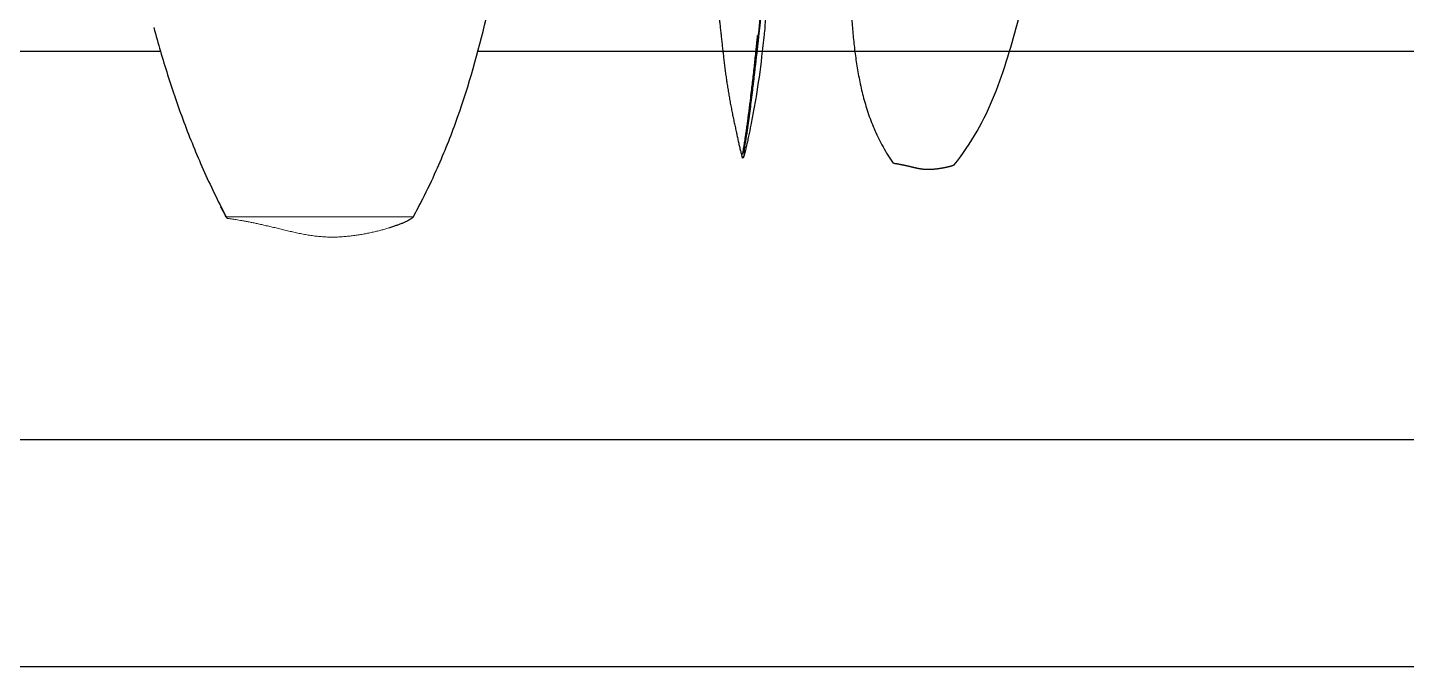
# Model space of a CAD drawing. Header units: inches. Extents: x 5516 to 5996, y -2506 to -2249.
# Drawn here: x 5571.5 to 5607.94, y -2505.7 to -2488.8 of the extents above; entities that cross this region are included whole.
import ezdxf

# ---------------------------------------------------------------- set-up
doc = ezdxf.new("R2010")
doc.units = ezdxf.units.IN
doc.header["$LTSCALE"] = 12
doc.header["$MEASUREMENT"] = 0
doc.layers.add('Make2D$DEFPOINTS', color=4, linetype='Continuous', true_color=0x00ffff)
doc.layers.add('Make2D$Visible$Curves', color=18, linetype='Continuous', true_color=0x000000)
doc.layers.add('Make2D$Visible$Tangents', color=251, linetype='Continuous', lineweight=13, true_color=0x696969)

msp = doc.modelspace()

# ---------------------------------------------------------------- linework, layer by layer
at = {"layer": 'Make2D$DEFPOINTS'}
for points in [[(5650.29201, -2505.6956), (5650.29201, -2403.6956), (5518.29201, -2403.6956), (5518.29201, -2505.6956)], [(5644.29201, -2499.6956), (5644.29201, -2409.6956), (5524.29201, -2409.6956), (5524.29201, -2499.6956)]]:
    msp.add_lwpolyline(points, close=True, dxfattribs=at)
for points in [[(5575.02031, -2489.43383), (5516.06112, -2489.43383)], [(5996.06112, -2489.43383), (5583.40191, -2489.43383)]]:
    msp.add_open_spline(points, degree=1, dxfattribs=at)
at = {"layer": 'Make2D$Visible$Curves'}
for points, degree, knots in [([(5581.94576, -2493.33248), (5582.07116, -2493.08519), (5582.19021, -2492.83636), (5582.48803, -2492.17273), (5582.65675, -2491.75257), (5583.1185, -2490.47911), (5583.36717, -2489.6119), (5583.79226, -2487.86282), (5583.97194, -2486.98268), (5584.29203, -2485.23408), (5584.42909, -2484.36516), (5584.66458, -2482.6195), (5584.76368, -2481.7404), (5584.85921, -2480.75191), (5584.8686, -2480.65302), (5584.87783, -2480.55401)], 3, [0.52187694, 0.52187694, 0.52187694, 0.52187694, 1.3440284, 1.3440284, 2.6880568, 2.6880568, 5.3761136, 5.3761136, 8.06417041, 8.06417041, 10.75222721, 10.75222721, 13.44028401, 13.44028401, 13.73866802, 13.73866802, 13.73866802, 13.73866802]), ([(5590.45676, -2491.91107), (5590.47618, -2491.78909), (5590.51785, -2491.51302), (5590.58262, -2491.04057), (5590.64277, -2490.54612), (5590.69883, -2490.0692), (5590.75045, -2489.61595), (5590.79777, -2489.18736), (5590.84123, -2488.78369), (5590.88102, -2488.40461), (5590.91741, -2488.05032), (5590.95058, -2487.72097), (5590.98081, -2487.41603), (5591.0085, -2487.13449), (5591.03414, -2486.87486), (5591.05829, -2486.6354), (5591.08165, -2486.41439), (5591.10468, -2486.21063), (5591.12726, -2486.02342), (5591.1495, -2485.85208), (5591.17101, -2485.6957), (5591.19181, -2485.55339), (5591.21188, -2485.42419), (5591.23118, -2485.30714), (5591.24981, -2485.20127), (5591.26783, -2485.10559), (5591.28538, -2485.01916), (5591.30239, -2484.94095), (5591.31915, -2484.87), (5591.33565, -2484.80557), (5591.35206, -2484.74706), (5591.36817, -2484.69381), (5591.3843, -2484.64531), (5591.40054, -2484.60103), (5591.41696, -2484.56051), (5591.43373, -2484.52333), (5591.45077, -2484.48921), (5591.46805, -2484.45784), (5591.48559, -2484.42897), (5591.50342, -2484.40239), (5591.5216, -2484.37787), (5591.54014, -2484.35536), (5591.55894, -2484.33508), (5591.57793, -2484.31728), (5591.59682, -2484.30211), (5591.61506, -2484.28952), (5591.63214, -2484.27956), (5591.64702, -2484.27238), (5591.65541, -2484.26972), (5591.65923, -2484.2686)], 3, [-299.49198369, -299.49198369, -299.49198369, -299.49198369, -283.87330814, -266.30432247, -250.55151105, -236.38834997, -223.59884029, -211.96891935, -201.29030986, -191.44192207, -182.35657386, -173.96503157, -166.19634535, -158.97903316, -152.24173916, -145.91396233, -139.92979767, -134.24965671, -128.8476276, -123.69658889, -118.76883251, -114.03772981, -109.4780112, -105.06602827, -100.77987205, -96.59956625, -92.50709399, -88.48614038, -84.52238155, -80.60543724, -76.72702626, -72.88001047, -69.05807693, -65.25583021, -61.46865731, -57.69274952, -53.92552483, -50.1646094, -46.40764429, -42.65209511, -38.89484537, -35.13299136, -31.36307943, -27.58211485, -23.7884894, -19.98277036, -16.16598767, -12.34128047, -9.04887002, -9.04887002, -9.04887002, -9.04887002]), ([(5595.99086, -2492.43032), (5596.21235, -2492.14969), (5596.41434, -2491.8538), (5596.77073, -2491.23406), (5596.92266, -2490.91241), (5597.18663, -2490.25456), (5597.30019, -2489.91833), (5597.51091, -2489.23937), (5597.60675, -2488.89643), (5598.06575, -2487.17773), (5598.37014, -2485.78701), (5598.67998, -2484.39809)], 3, [0, 0, 0, 0, 27.12384554, 27.12384554, 54.24769108, 54.24769108, 81.37153662, 81.37153662, 108.49538216, 108.49538216, 216.99076432, 216.99076432, 216.99076432, 216.99076432]), ([(5591.44842, -2484.52279), (5591.44451, -2484.53094), (5591.43494, -2484.55164), (5591.41991, -2484.58712), (5591.40331, -2484.63055), (5591.38681, -2484.67825), (5591.3703, -2484.73072), (5591.35369, -2484.78854), (5591.3369, -2484.8523), (5591.31986, -2484.92261), (5591.30251, -2485.00021), (5591.28474, -2485.08611), (5591.26645, -2485.18129), (5591.24753, -2485.28672), (5591.22791, -2485.40339), (5591.20755, -2485.53226), (5591.18642, -2485.67432), (5591.16455, -2485.83052), (5591.14197, -2486.00177), (5591.11878, -2486.18894), (5591.09506, -2486.39275), (5591.07099, -2486.61393), (5591.04612, -2486.85366), (5591.01974, -2487.11371), (5590.99128, -2487.39584), (5590.96025, -2487.70152), (5590.92626, -2488.03183), (5590.88901, -2488.38727), (5590.84832, -2488.76771), (5590.80395, -2489.17294), (5590.75572, -2489.60332), (5590.70317, -2490.05858), (5590.64612, -2490.53774), (5590.58494, -2491.03459), (5590.50845, -2491.58592), (5590.45675, -2491.91631), (5590.42723, -2492.08953)], 3, [0, 0, 0, 0, 2.5893005, 6.3840075, 10.19458094, 14.02550091, 17.88205428, 21.77039738, 25.69767112, 29.67212809, 33.70413683, 37.80802163, 42.00011409, 46.29846493, 50.72310255, 55.29596952, 60.04078935, 64.98288388, 70.14895802, 75.56682488, 81.26367039, 87.26546505, 93.61191855, 100.36913737, 107.60783788, 115.39957282, 123.81601176, 132.92831505, 142.80592178, 153.51621336, 165.18063881, 178.00809336, 192.21327475, 208.01282279, 225.63393343, 249.21990846, 249.21990846, 249.21990846, 249.21990846]), ([(5590.42902, -2492.0899), (5590.45874, -2491.91755), (5590.51089, -2491.58882), (5590.58837, -2491.04008), (5590.65036, -2490.54569), (5590.70815, -2490.06888), (5590.76138, -2489.61579), (5590.81023, -2489.18739), (5590.85515, -2488.78395), (5590.89631, -2488.40512), (5590.93402, -2488.0511), (5590.96845, -2487.72204), (5590.99987, -2487.41742), (5591.0287, -2487.13619), (5591.05541, -2486.87689), (5591.08059, -2486.63778), (5591.10494, -2486.41712), (5591.12892, -2486.21373), (5591.15234, -2486.02689), (5591.17502, -2485.85587), (5591.19698, -2485.69983), (5591.21817, -2485.55785), (5591.23856, -2485.42899), (5591.25823, -2485.3123), (5591.27717, -2485.20678), (5591.29546, -2485.11148), (5591.31323, -2485.02542), (5591.33049, -2484.94762), (5591.34744, -2484.87708), (5591.36414, -2484.81308), (5591.38058, -2484.755), (5591.39711, -2484.7023), (5591.4136, -2484.65437), (5591.43017, -2484.61071), (5591.44513, -2484.575), (5591.45467, -2484.55419), (5591.45857, -2484.54598)], 3, [0, 0, 0, 0, 23.50449074, 41.06472436, 56.80968848, 70.96579413, 83.74893268, 95.37306014, 106.04635005, 115.88983184, 124.97065415, 133.35801617, 141.12283239, 148.33652481, 155.07039894, 161.39492685, 167.37598666, 173.05315083, 178.45230017, 183.60052667, 188.52554736, 193.2539749, 197.81104362, 202.22039511, 206.50389611, 210.68150582, 214.77121261, 218.78929166, 222.75001776, 226.66372364, 230.53863339, 234.38186323, 238.19954822, 241.99695697, 245.77855411, 248.35868033, 248.35868033, 248.35868033, 248.35868033]), ([(5591.39165, -2485.20447), (5591.38886, -2485.21805), (5591.38704, -2485.22715), (5591.38642, -2485.23036), (5591.38559, -2485.23469), (5591.38182, -2485.25485), (5591.37617, -2485.28678), (5591.36505, -2485.34959), (5591.35481, -2485.41067), (5591.3455, -2485.46976), (5591.33641, -2485.5274), (5591.3273, -2485.58893), (5591.31897, -2485.649), (5591.31538, -2485.67485), (5591.31196, -2485.69991), (5591.30872, -2485.72413), (5591.30313, -2485.76595), (5591.29826, -2485.80387), (5591.2939, -2485.8398), (5591.28961, -2485.87503), (5591.27896, -2485.96518), (5591.27172, -2486.02323), (5591.26537, -2486.07415), (5591.25121, -2486.18235), (5591.24669, -2486.21726), (5591.2384, -2486.2813), (5591.22753, -2486.37112), (5591.21615, -2486.46611), (5591.19405, -2486.65049), (5591.17159, -2486.84883), (5591.14935, -2487.05374), (5591.13193, -2487.21431), (5591.10827, -2487.43966), (5591.09376, -2487.59495), (5591.07471, -2487.79888), (5591.05606, -2488.0101), (5591.03728, -2488.21872), (5591.01641, -2488.4507), (5590.99508, -2488.68116), (5590.97264, -2488.90574), (5590.97034, -2488.92869), (5590.96768, -2488.9552), (5590.96462, -2488.98522), (5590.94445, -2489.18321), (5590.92324, -2489.37748), (5590.90073, -2489.56761), (5590.85701, -2489.93703), (5590.80869, -2490.29016), (5590.75319, -2490.62801), (5590.73274, -2490.75255), (5590.71168, -2490.87367), (5590.68953, -2490.99487), (5590.66521, -2491.12787), (5590.64177, -2491.24944), (5590.61555, -2491.38066), (5590.59505, -2491.48327), (5590.57527, -2491.58019), (5590.55528, -2491.6749), (5590.54477, -2491.72472), (5590.53434, -2491.7731), (5590.52375, -2491.82099), (5590.51538, -2491.85888), (5590.50646, -2491.89846), (5590.49764, -2491.93684), (5590.49622, -2491.94302), (5590.49489, -2491.94879), (5590.49365, -2491.95415), (5590.48494, -2491.99184), (5590.47589, -2492.03034), (5590.4664, -2492.0693), (5590.45964, -2492.0971), (5590.45138, -2492.13015), (5590.44433, -2492.15649), (5590.44299, -2492.16149), (5590.44163, -2492.16647), (5590.44029, -2492.17132), (5590.43795, -2492.17977), (5590.43556, -2492.18811), (5590.43323, -2492.19585), (5590.4307, -2492.20424), (5590.42811, -2492.21245), (5590.42562, -2492.21958), (5590.4229, -2492.22737), (5590.42275, -2492.22756), (5590.4197, -2492.23551)], 3, [0.06227547, 0.06227547, 0.06227547, 0.06227547, 0.15606561, 0.15606561, 0.15606561, 0.31125165, 0.31125165, 0.31125165, 0.63143224, 0.63143224, 0.63143224, 0.94348314, 0.94348314, 0.94348314, 1.05675881, 1.05675881, 1.05675881, 1.25317938, 1.25317938, 1.25317938, 1.4736335, 1.4736335, 1.4736335, 1.69899869, 1.69899869, 1.69899869, 2.01999948, 2.01999948, 2.01999948, 2.67552677, 2.67552677, 2.67552677, 3.25668187, 3.25668187, 3.25668187, 3.88900175, 3.88900175, 3.88900175, 4.59043562, 4.59043562, 4.59043562, 4.67334834, 4.67334834, 4.67334834, 5.29460788, 5.29460788, 5.29460788, 6.4940715, 6.4940715, 6.4940715, 6.93146346, 6.93146346, 6.93146346, 7.40231862, 7.40231862, 7.40231862, 7.77387033, 7.77387033, 7.77387033, 7.97220625, 7.97220625, 7.97220625, 8.1302602, 8.1302602, 8.1302602, 8.15364294, 8.15364294, 8.15364294, 8.3084582, 8.3084582, 8.3084582, 8.42808524, 8.42808524, 8.42808524, 8.44916218, 8.44916218, 8.44916218, 8.4859768, 8.4859768, 8.4859768, 8.52723831, 8.52723831, 8.52723831, 8.58800422, 8.58800422, 8.58800422, 8.58800422]), ([(5593.19844, -2485.3312), (5593.19787, -2485.40575), (5593.19642, -2485.62203), (5593.1952, -2485.98007), (5593.19655, -2486.40531), (5593.20163, -2486.83064), (5593.21135, -2487.2561), (5593.22638, -2487.6817), (5593.24738, -2488.10745), (5593.2748, -2488.53346), (5593.3099, -2488.95986), (5593.35583, -2489.38662), (5593.41559, -2489.81384), (5593.49209, -2490.24215), (5593.59202, -2490.67148), (5593.72272, -2491.102), (5593.89081, -2491.53305), (5594.10541, -2491.96584), (5594.27921, -2492.24592), (5594.37641, -2492.38805)], 3, [-184.55504498, -184.55504498, -184.55504498, -184.55504498, -178.90255413, -168.15588681, -157.40287839, -146.64049114, -135.86575567, -125.07595897, -114.26800665, -103.4385974, -92.57997329, -81.67520559, -70.70309624, -59.63438027, -48.40871884, -36.93950734, -25.11852272, -12.83835732, 0, 0, 0, 0]), ([(5589.71904, -2487.91797), (5589.72239, -2487.95584), (5589.72991, -2488.0392), (5589.74219, -2488.168), (5589.75556, -2488.30444), (5589.7694, -2488.44102), (5589.78372, -2488.57777), (5589.79756, -2488.71477), (5589.81204, -2488.85204), (5589.82676, -2488.98969), (5589.84194, -2489.1278), (5589.85698, -2489.2663), (5589.87255, -2489.40513), (5589.88858, -2489.54425), (5589.90531, -2489.68362), (5589.92248, -2489.82321), (5589.94048, -2489.96299), (5589.95944, -2490.10293), (5589.97919, -2490.24302), (5590.00087, -2490.38317), (5590.02388, -2490.52339), (5590.04829, -2490.66382), (5590.07397, -2490.8045), (5590.10072, -2490.94453), (5590.12837, -2491.08347), (5590.15668, -2491.22085), (5590.18537, -2491.35624), (5590.21407, -2491.48922), (5590.2424, -2491.61925), (5590.26981, -2491.7463), (5590.29633, -2491.86915), (5590.32254, -2491.98392), (5590.34825, -2492.08858), (5590.3729, -2492.17515), (5590.38408, -2492.24171), (5590.38958, -2492.25105), (5590.39123, -2492.25087)], 3, [60.71894069, 60.71894069, 60.71894069, 60.71894069, 63.85941999, 67.63883078, 71.43328449, 75.24738467, 79.08651569, 82.95697756, 86.86589377, 90.82152856, 94.8342409, 98.91832531, 103.09006324, 107.36743464, 111.77037485, 116.32074795, 121.04215388, 125.95981042, 131.10029166, 136.49124888, 142.15974794, 148.13164757, 154.44645512, 161.16994049, 168.37246022, 176.12522389, 184.49956704, 193.56629409, 203.39449683, 214.05121965, 225.65730413, 238.42060068, 252.55473322, 268.27525799, 285.80823461, 294.8453072, 294.8453072, 294.8453072, 294.8453072]), ([(5590.45917, -2491.78298), (5590.46038, -2491.77533), (5590.4616, -2491.76765), (5590.46281, -2491.75999), (5590.4642, -2491.75114), (5590.4656, -2491.74228), (5590.46698, -2491.73344), (5590.46828, -2491.72513), (5590.46957, -2491.71688), (5590.47086, -2491.70856), (5590.47234, -2491.6991), (5590.47353, -2491.69138), (5590.47505, -2491.68158), (5590.47662, -2491.67136), (5590.4782, -2491.66108), (5590.47977, -2491.65084), (5590.48138, -2491.64031), (5590.483, -2491.62971), (5590.4846, -2491.61915), (5590.48607, -2491.60949), (5590.48752, -2491.59986), (5590.48898, -2491.59012), (5590.49065, -2491.579), (5590.49195, -2491.57033), (5590.49368, -2491.55866), (5590.49552, -2491.54634), (5590.4976, -2491.53221), (5590.49945, -2491.51963), (5590.50165, -2491.50469), (5590.50383, -2491.48971), (5590.506, -2491.47479), (5590.50828, -2491.45901), (5590.51056, -2491.44315), (5590.51284, -2491.42725), (5590.51514, -2491.41109), (5590.51741, -2491.39506), (5590.51969, -2491.37887), (5590.52292, -2491.35592), (5590.52607, -2491.33329), (5590.52937, -2491.30933), (5590.53332, -2491.28071), (5590.53753, -2491.2498), (5590.54149, -2491.22036), (5590.54241, -2491.2135), (5590.54332, -2491.20668), (5590.54423, -2491.1999), (5590.55025, -2491.15487), (5590.55625, -2491.1092), (5590.56221, -2491.06307), (5590.56898, -2491.01077), (5590.57568, -2490.95799), (5590.58241, -2490.90432), (5590.58889, -2490.85266), (5590.59544, -2490.79971), (5590.60192, -2490.74683), (5590.60288, -2490.73898), (5590.60372, -2490.7321), (5590.60444, -2490.72619), (5590.6143, -2490.64553), (5590.62419, -2490.56355), (5590.63419, -2490.47944), (5590.64139, -2490.41885), (5590.64864, -2490.35729), (5590.6559, -2490.29505), (5590.67146, -2490.16159), (5590.68733, -2490.02257), (5590.70298, -2489.88147), (5590.71632, -2489.7613), (5590.72994, -2489.63558), (5590.74316, -2489.51025), (5590.74833, -2489.4612), (5590.75367, -2489.41004), (5590.75882, -2489.35996), (5590.76399, -2489.30972), (5590.76987, -2489.25173), (5590.77501, -2489.19986)], 3, [0.55342256, 0.55342256, 0.55342256, 0.55342256, 0.59095864, 0.59095864, 0.59095864, 0.63459179, 0.63459179, 0.63459179, 0.67596773, 0.67596773, 0.67596773, 0.72009478, 0.72009478, 0.72009478, 0.7691928, 0.7691928, 0.7691928, 0.81943587, 0.81943587, 0.81943587, 0.86594966, 0.86594966, 0.86594966, 0.91556018, 0.91556018, 0.91556018, 0.97510389, 0.97510389, 0.97510389, 1.04212914, 1.04212914, 1.04212914, 1.11235916, 1.11235916, 1.11235916, 1.18324079, 1.18324079, 1.18324079, 1.28149942, 1.28149942, 1.28149942, 1.40305291, 1.40305291, 1.40305291, 1.43062414, 1.43062414, 1.43062414, 1.61249124, 1.61249124, 1.61249124, 1.81830173, 1.81830173, 1.81830173, 2.01748953, 2.01748953, 2.01748953, 2.04322518, 2.04322518, 2.04322518, 2.34390365, 2.34390365, 2.34390365, 2.5610431, 2.5610431, 2.5610431, 3.02851458, 3.02851458, 3.02851458, 3.42821309, 3.42821309, 3.42821309, 3.58515675, 3.58515675, 3.58515675, 3.74880096, 3.74880096, 3.74880096, 3.74880096]), ([(5590.77512, -2489.19876), (5590.77801, -2489.1696), (5590.78106, -2489.13841), (5590.78388, -2489.10907), (5590.78582, -2489.08896), (5590.78802, -2489.06589), (5590.78984, -2489.04647), (5590.79073, -2489.03709), (5590.79239, -2489.01926), (5590.79292, -2489.01355)], 3, [3.749912316, 3.749912316, 3.749912316, 3.749912316, 3.840178084, 3.840178084, 3.840178084, 3.903863578, 3.903863578, 3.903863578, 3.943424661, 3.943424661, 3.943424661, 3.943424661]), ([(5590.73555, -2489.62992), (5590.73177, -2489.66862), (5590.72803, -2489.70646), (5590.72431, -2489.74352), (5590.72004, -2489.78613), (5590.71573, -2489.82834), (5590.71139, -2489.87021), (5590.70647, -2489.91772), (5590.7015, -2489.96471), (5590.6965, -2490.01115), (5590.69355, -2490.03854), (5590.69063, -2490.06536), (5590.68774, -2490.09161), (5590.68761, -2490.09286), (5590.68747, -2490.09412), (5590.68733, -2490.09537)], 3, [4.663859759, 4.663859759, 4.663859759, 4.663859759, 4.794435648, 4.794435648, 4.794435648, 4.940352963, 4.940352963, 4.940352963, 5.102716441, 5.102716441, 5.102716441, 5.195452331, 5.195452331, 5.195452331, 5.199724779, 5.199724779, 5.199724779, 5.199724779]), ([(5590.39852, -2492.15061), (5590.4005, -2492.13934), (5590.40238, -2492.12854), (5590.40417, -2492.11813), (5590.40706, -2492.10132), (5590.40982, -2492.08508), (5590.41247, -2492.06937), (5590.41626, -2492.04692), (5590.42008, -2492.024), (5590.42393, -2492.00074), (5590.42769, -2491.97797), (5590.4315, -2491.95474), (5590.4353, -2491.93144), (5590.43812, -2491.91412), (5590.44086, -2491.89724), (5590.44355, -2491.88055), (5590.44558, -2491.86801), (5590.44751, -2491.85599), (5590.44944, -2491.84399), (5590.45109, -2491.83374), (5590.45252, -2491.82475), (5590.45411, -2491.81481), (5590.45556, -2491.80569), (5590.45701, -2491.79661), (5590.45845, -2491.78752)], 3, [0.004504771, 0.004504771, 0.004504771, 0.004504771, 0.051954852, 0.051954852, 0.051954852, 0.123041324, 0.123041324, 0.123041324, 0.222186011, 0.222186011, 0.222186011, 0.322389579, 0.322389579, 0.322389579, 0.397919983, 0.397919983, 0.397919983, 0.454523479, 0.454523479, 0.454523479, 0.501466719, 0.501466719, 0.501466719, 0.546027434, 0.546027434, 0.546027434, 0.546027434]), ([(5590.43359, -2492.09677), (5590.43542, -2492.10034), (5590.43681, -2492.10524), (5590.43802, -2492.11709), (5590.43813, -2492.124), (5590.43752, -2492.13888), (5590.43679, -2492.14684), (5590.43468, -2492.1628), (5590.4333, -2492.17079), (5590.43011, -2492.18583), (5590.4283, -2492.19287), (5590.42647, -2492.19903)], 3, [1.02291057, 1.02291057, 1.02291057, 1.02291057, 2.04582115, 2.04582115, 3.06873172, 3.06873172, 4.09164229, 4.09164229, 5.11455287, 5.11455287, 6.13746344, 6.13746344, 6.13746344, 6.13746344]), ([(5594.40818, -2492.39969), (5594.40536, -2492.39928), (5594.40253, -2492.39888), (5594.39969, -2492.39848), (5594.39685, -2492.39808), (5594.394, -2492.39768), (5594.39125, -2492.3973), (5594.38856, -2492.39692), (5594.38596, -2492.39657), (5594.3835, -2492.39623), (5594.38185, -2492.396)], 5, [1.6119916766, 1.6119916766, 1.6119916766, 1.6119916766, 1.6119916766, 1.6119916766, 1.6263106464, 1.6263106464, 1.6263106464, 1.6263106464, 1.6263106464, 1.6385767539, 1.6385767539, 1.6385767539, 1.6385767539, 1.6385767539, 1.6385767539]), ([(5595.98845, -2492.4325), (5595.98339, -2492.43682), (5595.97963, -2492.43886), (5595.97583, -2492.44083), (5595.97204, -2492.44271), (5595.9683, -2492.44449), (5595.96435, -2492.44636), (5595.96043, -2492.44813), (5595.95651, -2492.44981), (5595.95253, -2492.45144), (5595.94847, -2492.45304), (5595.9446, -2492.45456), (5595.9407, -2492.45603), (5595.93677, -2492.45746), (5595.93283, -2492.45885), (5595.9289, -2492.46019), (5595.92466, -2492.46164), (5595.92036, -2492.46306), (5595.91604, -2492.46445), (5595.91172, -2492.4658), (5595.90743, -2492.46711), (5595.90267, -2492.46857), (5595.89784, -2492.47001), (5595.89298, -2492.47143), (5595.88813, -2492.47282), (5595.88334, -2492.47416), (5595.87804, -2492.47565), (5595.87272, -2492.47712), (5595.8674, -2492.47855), (5595.86207, -2492.47996), (5595.85674, -2492.48134), (5595.85094, -2492.48284), (5595.84515, -2492.48431), (5595.83937, -2492.48575), (5595.83361, -2492.48717), (5595.82786, -2492.48855), (5595.82163, -2492.49005), (5595.81542, -2492.49152), (5595.80922, -2492.49296), (5595.80303, -2492.49438), (5595.79686, -2492.49577), (5595.79026, -2492.49726), (5595.78366, -2492.49872), (5595.77708, -2492.50015), (5595.77051, -2492.50156), (5595.76395, -2492.50295), (5595.757, -2492.50441), (5595.75006, -2492.50586), (5595.74313, -2492.50727), (5595.73621, -2492.50866), (5595.7293, -2492.51003), (5595.72205, -2492.51147), (5595.7148, -2492.51288), (5595.70757, -2492.51427), (5595.70034, -2492.51563), (5595.69312, -2492.51696), (5595.6856, -2492.51835), (5595.67809, -2492.51972), (5595.67059, -2492.52106), (5595.66309, -2492.52237), (5595.65561, -2492.52366), (5595.64786, -2492.525), (5595.64013, -2492.5263), (5595.63239, -2492.52759), (5595.62467, -2492.52884), (5595.61694, -2492.53007), (5595.60901, -2492.53133), (5595.60108, -2492.53256), (5595.59316, -2492.53377), (5595.58523, -2492.53495), (5595.57731, -2492.53609), (5595.56923, -2492.53727), (5595.56114, -2492.53841), (5595.55305, -2492.53952), (5595.54497, -2492.5406), (5595.53689, -2492.54164), (5595.52868, -2492.5427), (5595.52047, -2492.54373), (5595.51226, -2492.54472), (5595.50404, -2492.54568), (5595.49583, -2492.5466), (5595.48754, -2492.54753), (5595.47923, -2492.54843), (5595.47092, -2492.54928), (5595.4626, -2492.5501), (5595.45429, -2492.55087), (5595.44592, -2492.55165), (5595.43753, -2492.55238), (5595.42914, -2492.55307), (5595.42075, -2492.55371), (5595.41237, -2492.55431), (5595.40394, -2492.5549), (5595.3955, -2492.55545), (5595.38706, -2492.55595), (5595.37862, -2492.55639), (5595.37018, -2492.55678), (5595.3617, -2492.55716), (5595.35323, -2492.55749), (5595.34476, -2492.55775), (5595.33628, -2492.55795), (5595.3278, -2492.55809), (5595.31928, -2492.55823), (5595.31077, -2492.5583), (5595.30227, -2492.5583), (5595.29377, -2492.55823), (5595.28525, -2492.55809), (5595.2767, -2492.55795), (5595.26816, -2492.55774), (5595.25963, -2492.55746), (5595.25109, -2492.5571), (5595.24255, -2492.55667), (5595.23395, -2492.55624), (5595.22538, -2492.55573), (5595.21681, -2492.55515), (5595.20825, -2492.55449), (5595.19967, -2492.55376), (5595.19103, -2492.55302), (5595.18241, -2492.55221), (5595.1738, -2492.55133), (5595.16519, -2492.55037), (5595.15658, -2492.54935), (5595.14789, -2492.54831), (5595.13921, -2492.54721), (5595.13054, -2492.54603), (5595.12188, -2492.54479), (5595.11323, -2492.54349), (5595.10447, -2492.54217), (5595.09574, -2492.54079), (5595.08702, -2492.53935), (5595.07831, -2492.53784), (5595.06959, -2492.53628), (5595.06079, -2492.53471), (5595.052, -2492.53308), (5595.04322, -2492.53139), (5595.03446, -2492.52966), (5595.02569, -2492.52788), (5595.01684, -2492.52609), (5595.00802, -2492.52425), (5594.9992, -2492.52237), (5594.99039, -2492.52046), (5594.98158, -2492.51851), (5594.97272, -2492.51655), (5594.96387, -2492.51456), (5594.95502, -2492.51254), (5594.94619, -2492.5105), (5594.93736, -2492.50844), (5594.92852, -2492.50638), (5594.91969, -2492.50431), (5594.91086, -2492.50222), (5594.90203, -2492.50012), (5594.8932, -2492.49801), (5594.88443, -2492.49592), (5594.87567, -2492.49383), (5594.86689, -2492.49173), (5594.85812, -2492.48963), (5594.84934, -2492.48754), (5594.8407, -2492.48547), (5594.83205, -2492.48341), (5594.82339, -2492.48135), (5594.81472, -2492.4793), (5594.80604, -2492.47726), (5594.79757, -2492.47526), (5594.78909, -2492.47327), (5594.7806, -2492.47129), (5594.7721, -2492.46932), (5594.76358, -2492.46736), (5594.75535, -2492.46547), (5594.74709, -2492.46358), (5594.73882, -2492.4617), (5594.73054, -2492.45984), (5594.72224, -2492.45799), (5594.71429, -2492.45621), (5594.70632, -2492.45445), (5594.69833, -2492.45269), (5594.69032, -2492.45095), (5594.6823, -2492.44922), (5594.67468, -2492.44758), (5594.66705, -2492.44595), (5594.65939, -2492.44433), (5594.65171, -2492.44273), (5594.64402, -2492.44114), (5594.63679, -2492.43964), (5594.62954, -2492.43816), (5594.62227, -2492.43668), (5594.61497, -2492.43522), (5594.60765, -2492.43377), (5594.60086, -2492.43243), (5594.59404, -2492.43109), (5594.5872, -2492.42977), (5594.58034, -2492.42845), (5594.57345, -2492.42715), (5594.56713, -2492.42595), (5594.56079, -2492.42476), (5594.55442, -2492.42358), (5594.54802, -2492.42241), (5594.5416, -2492.42125), (5594.5358, -2492.4202), (5594.52996, -2492.41916), (5594.52411, -2492.41813), (5594.51822, -2492.4171), (5594.51231, -2492.41608), (5594.50704, -2492.41518), (5594.50176, -2492.41427), (5594.49644, -2492.41338), (5594.49109, -2492.41249), (5594.48572, -2492.4116), (5594.48103, -2492.41083), (5594.47631, -2492.41006), (5594.47156, -2492.40929), (5594.46678, -2492.40853), (5594.46198, -2492.40777), (5594.45788, -2492.40712), (5594.45375, -2492.40648), (5594.4496, -2492.40583), (5594.44541, -2492.40519), (5594.4412, -2492.40455), (5594.43771, -2492.40402), (5594.43418, -2492.40349), (5594.43063, -2492.40296), (5594.42705, -2492.40243), (5594.42345, -2492.4019)], 5, [0, 0, 0, 0, 0, 0, 0.02362764, 0.02362764, 0.02362764, 0.02362764, 0.02362764, 0.04523409, 0.04523409, 0.04523409, 0.04523409, 0.04523409, 0.0660704, 0.0660704, 0.0660704, 0.0660704, 0.0660704, 0.08862486, 0.08862486, 0.08862486, 0.08862486, 0.08862486, 0.11373492, 0.11373492, 0.11373492, 0.11373492, 0.11373492, 0.14128237, 0.14128237, 0.14128237, 0.14128237, 0.14128237, 0.1710549, 0.1710549, 0.1710549, 0.1710549, 0.1710549, 0.20287993, 0.20287993, 0.20287993, 0.20287993, 0.20287993, 0.23657004, 0.23657004, 0.23657004, 0.23657004, 0.23657004, 0.27193455, 0.27193455, 0.27193455, 0.27193455, 0.27193455, 0.30877183, 0.30877183, 0.30877183, 0.30877183, 0.30877183, 0.34688039, 0.34688039, 0.34688039, 0.34688039, 0.34688039, 0.38606849, 0.38606849, 0.38606849, 0.38606849, 0.38606849, 0.42615606, 0.42615606, 0.42615606, 0.42615606, 0.42615606, 0.4669576, 0.4669576, 0.4669576, 0.4669576, 0.4669576, 0.50831384, 0.50831384, 0.50831384, 0.50831384, 0.50831384, 0.55008274, 0.55008274, 0.55008274, 0.55008274, 0.55008274, 0.59214534, 0.59214534, 0.59214534, 0.59214534, 0.59214534, 0.63440675, 0.63440675, 0.63440675, 0.63440675, 0.63440675, 0.67681294, 0.67681294, 0.67681294, 0.67681294, 0.67681294, 0.71936131, 0.71936131, 0.71936131, 0.71936131, 0.71936131, 0.76208982, 0.76208982, 0.76208982, 0.76208982, 0.76208982, 0.80507048, 0.80507048, 0.80507048, 0.80507048, 0.80507048, 0.84839424, 0.84839424, 0.84839424, 0.84839424, 0.84839424, 0.89214426, 0.89214426, 0.89214426, 0.89214426, 0.89214426, 0.9363711, 0.9363711, 0.9363711, 0.9363711, 0.9363711, 0.9810707, 0.9810707, 0.9810707, 0.9810707, 0.9810707, 1.0261705, 1.0261705, 1.0261705, 1.0261705, 1.0261705, 1.07152439, 1.07152439, 1.07152439, 1.07152439, 1.07152439, 1.11689661, 1.11689661, 1.11689661, 1.11689661, 1.11689661, 1.16198932, 1.16198932, 1.16198932, 1.16198932, 1.16198932, 1.20649133, 1.20649133, 1.20649133, 1.20649133, 1.20649133, 1.25008705, 1.25008705, 1.25008705, 1.25008705, 1.25008705, 1.29247966, 1.29247966, 1.29247966, 1.29247966, 1.29247966, 1.33337455, 1.33337455, 1.33337455, 1.33337455, 1.33337455, 1.3724999, 1.3724999, 1.3724999, 1.3724999, 1.3724999, 1.40959931, 1.40959931, 1.40959931, 1.40959931, 1.40959931, 1.44444466, 1.44444466, 1.44444466, 1.44444466, 1.44444466, 1.47683054, 1.47683054, 1.47683054, 1.47683054, 1.47683054, 1.50657799, 1.50657799, 1.50657799, 1.50657799, 1.50657799, 1.5335393, 1.5335393, 1.5335393, 1.5335393, 1.5335393, 1.55758731, 1.55758731, 1.55758731, 1.55758731, 1.55758731, 1.57861554, 1.57861554, 1.57861554, 1.57861554, 1.57861554, 1.59656497, 1.59656497, 1.59656497, 1.59656497, 1.59656497, 1.59656497]), ([(5581.69919, -2493.80193), (5581.69439, -2493.81011), (5581.68243, -2493.82744), (5581.66063, -2493.84148), (5581.62183, -2493.87085), (5581.57591, -2493.89705), (5581.51977, -2493.92665), (5581.45598, -2493.95538), (5581.38365, -2493.98567), (5581.30381, -2494.01641), (5581.21712, -2494.047), (5581.1384, -2494.07306), (5581.08849, -2494.08866), (5581.07088, -2494.09405)], 3, [-1, -1, -1, -1, -0.980529265, -0.961058531, -0.941587796, -0.922117061, -0.902646327, -0.883175592, -0.863704858, -0.844234123, -0.824763388, -0.805292654, -0.794927165, -0.794927165, -0.794927165, -0.794927165])]:
    msp.add_open_spline(points, degree=degree, knots=knots, dxfattribs=at)
for points, degree in [([(5574.83745, -2488.80195), (5574.95151, -2489.22015), (5575.07273, -2489.63686), (5575.2035, -2490.05037)], 3), ([(5575.19787, -2490.05389), (5575.19783, -2490.05377), (5575.19779, -2490.05365), (5575.19776, -2490.05354)], 3), ([(5575.204, -2490.05195), (5575.33682, -2490.47181), (5575.47949, -2490.88836), (5575.63378, -2491.30091)], 3), ([(5575.63417, -2491.30195), (5575.79203, -2491.72397), (5575.96204, -2492.1418), (5576.14435, -2492.55144)], 3), ([(5590.39123, -2492.25087), (5590.39386, -2492.25058), (5590.39593, -2492.24174), (5590.39725, -2492.22597)], 3), ([(5590.40493, -2492.22515), (5590.40421, -2492.2404), (5590.40274, -2492.24912), (5590.4007, -2492.24982)], 3), ([(5590.41592, -2492.24465), (5590.41086, -2492.24636), (5590.40578, -2492.24809), (5590.4007, -2492.24982)], 3), ([(5590.41692, -2492.22296), (5590.40493, -2492.22515)], 1), ([(5590.41495, -2492.24275), (5590.41535, -2492.24424), (5590.41569, -2492.24491), (5590.41598, -2492.24482)], 3), ([(5590.41624, -2492.24449), (5590.41696, -2492.24287), (5590.41723, -2492.23536), (5590.41692, -2492.22296)], 3), ([(5576.14458, -2492.55195), (5576.33287, -2492.97499), (5576.53428, -2493.38929), (5576.75087, -2493.80193)], 3), ([(5576.74616, -2493.80193), (5576.70144, -2493.71686), (5576.65737, -2493.63172), (5576.61392, -2493.54645)], 3), ([(5581.69919, -2493.80193), (5581.784, -2493.64581), (5581.86616, -2493.48946), (5581.94576, -2493.33248)], 3), ([(5576.77027, -2493.84324), (5576.77101, -2493.84299), (5576.76919, -2493.8379), (5576.76457, -2493.82803), (5576.75772, -2493.81498), (5576.75087, -2493.80193)], 5), ([(5576.759, -2493.82587), (5576.75731, -2493.82285), (5576.7556, -2493.81971), (5576.75391, -2493.81655)], 3)]:
    msp.add_open_spline(points, degree=degree, dxfattribs=at)
at = {"layer": 'Make2D$Visible$Tangents'}
msp.add_open_spline([(5576.75565, -2493.80193), (5576.75841, -2493.80193), (5576.76859, -2493.80193), (5576.79217, -2493.80193), (5576.82546, -2493.80193), (5576.86791, -2493.80193), (5576.91951, -2493.80193), (5576.97997, -2493.80193), (5577.0491, -2493.80193), (5577.1266, -2493.80193), (5577.21221, -2493.80193), (5577.30557, -2493.80193), (5577.40634, -2493.80193), (5577.51415, -2493.80193), (5577.62857, -2493.80193), (5577.74919, -2493.80193), (5577.87552, -2493.80193), (5578.00708, -2493.80193), (5578.14334, -2493.80193), (5578.28376, -2493.80193), (5578.4278, -2493.80193), (5578.57482, -2493.80193), (5578.72427, -2493.80193), (5578.87551, -2493.80193), (5579.02794, -2493.80193), (5579.18099, -2493.80193), (5579.33405, -2493.80193), (5579.48655, -2493.80193), (5579.63789, -2493.80193), (5579.78752, -2493.80193), (5579.93488, -2493.80193), (5580.07944, -2493.80193), (5580.22068, -2493.80193), (5580.35806, -2493.80193), (5580.49108, -2493.80193), (5580.61926, -2493.80193), (5580.74212, -2493.80193), (5580.8592, -2493.80193), (5580.97008, -2493.80193), (5581.07439, -2493.80193), (5581.17171, -2493.80193), (5581.26174, -2493.80193), (5581.34407, -2493.80193), (5581.4185, -2493.80193), (5581.48463, -2493.80193), (5581.54232, -2493.80193), (5581.59133, -2493.80193), (5581.63135, -2493.80193), (5581.66251, -2493.80193), (5581.68416, -2493.80193), (5581.69318, -2493.80193), (5581.69582, -2493.80193)], degree=3, dxfattribs=at)
msp.add_open_spline([(5581.07088, -2494.09405), (5581.05542, -2494.0988), (5581.00625, -2494.11363), (5580.92033, -2494.13834), (5580.81109, -2494.1676), (5580.69759, -2494.19585), (5580.58056, -2494.22211), (5580.46022, -2494.24684), (5580.3371, -2494.26946), (5580.2116, -2494.28981), (5580.0841, -2494.30745), (5579.95493, -2494.32205), (5579.82443, -2494.3332), (5579.6928, -2494.34051), (5579.56025, -2494.34316), (5579.42688, -2494.34101), (5579.29267, -2494.33388), (5579.15768, -2494.32174), (5579.02194, -2494.30484), (5578.88548, -2494.28344), (5578.74848, -2494.25812), (5578.61113, -2494.22934), (5578.47386, -2494.19816), (5578.33715, -2494.16546), (5578.20175, -2494.13263), (5578.06837, -2494.10022), (5577.93784, -2494.06909), (5577.81095, -2494.03949), (5577.68845, -2494.01176), (5577.57116, -2493.98614), (5577.45977, -2493.96278), (5577.35497, -2493.94172), (5577.25736, -2493.92296), (5577.16748, -2493.90646), (5577.08585, -2493.89217), (5577.01289, -2493.87997), (5576.94895, -2493.86972), (5576.89434, -2493.86127), (5576.84937, -2493.85459), (5576.81408, -2493.84945), (5576.78907, -2493.84588), (5576.77828, -2493.84437), (5576.77535, -2493.84396)], degree=3, knots=[-0.794927165, -0.794927165, -0.794927165, -0.794927165, -0.785821919, -0.766351184, -0.74688045, -0.727409715, -0.707938981, -0.688468246, -0.668997511, -0.649526777, -0.630056042, -0.610585307, -0.591114573, -0.571643838, -0.552173104, -0.532702369, -0.513231634, -0.4937609, -0.474290165, -0.45481943, -0.435348696, -0.415877961, -0.396407227, -0.376936492, -0.357465757, -0.337995023, -0.318524288, -0.299053553, -0.279582819, -0.260112084, -0.240641349, -0.221170615, -0.20169988, -0.182229146, -0.162758411, -0.143287676, -0.123816942, -0.104346207, -0.084875472, -0.065404738, -0.045934003, -0.026463269, -0.026463269, -0.026463269, -0.026463269], dxfattribs=at)

doc.saveas('drawing.dxf')
